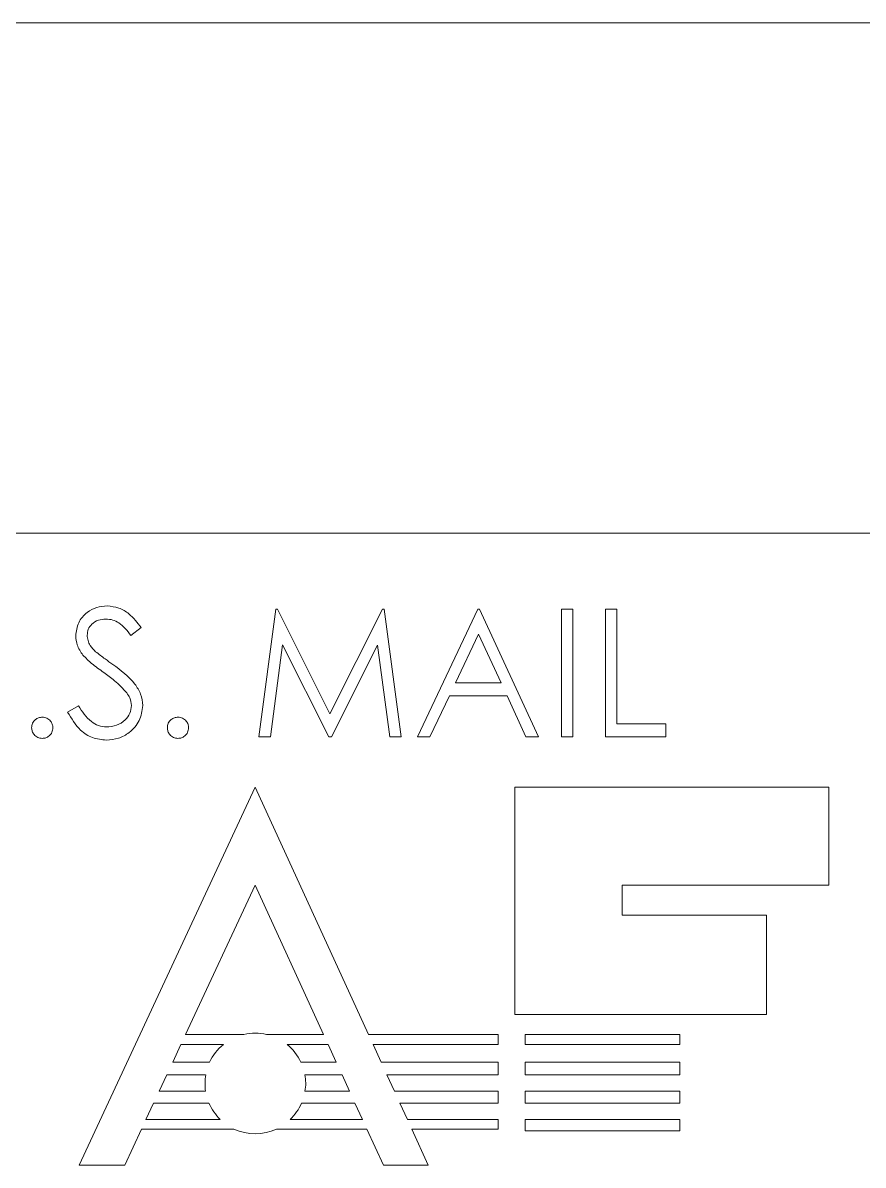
# Model space of a CAD drawing. Header units: inches. Extents: x 26 to 204, y -167 to -88.
# Drawn here: x 183.797 to 184.621, y -102.328 to -101.209 of the extents above; entities that cross this region are included whole.
import ezdxf

# ---------------------------------------------------------------- set-up
doc = ezdxf.new("R2010")
doc.units = ezdxf.units.IN
doc.header["$MEASUREMENT"] = 0
doc.layers.add('SLD-0', color=179, linetype='Continuous')

msp = doc.modelspace()

# ---------------------------------------------------------------- linework, layer by layer
at = {"layer": 'SLD-0', "color": 179, "linetype": 'Continuous', "lineweight": 15}
for p, q in [((178.0398, -101.2087), (190.0398, -101.2087)), ((185.6648, -101.7087), (182.4148, -101.7087)), ((184.0283, -101.9084), (184.0448, -101.7834)), ((184.0448, -101.7834), (184.0464, -101.7834)), ((184.0464, -101.7834), (184.098, -101.886)), ((184.098, -101.886), (184.1495, -101.7834)), ((184.1495, -101.7834), (184.1511, -101.7834)), ((184.1511, -101.7834), (184.1677, -101.9084)), ((184.1838, -101.9084), (184.243, -101.7834)), ((184.243, -101.7834), (184.2446, -101.7834)), ((184.2446, -101.7834), (184.3023, -101.9084)), ((184.3248, -101.7834), (184.336, -101.7834)), ((184.3248, -101.9084), (184.3248, -101.7834)), ((184.336, -101.7834), (184.336, -101.9084)), ((184.368, -101.7834), (184.3793, -101.7834)), ((184.368, -101.9084), (184.368, -101.7834)), ((184.3793, -101.7834), (184.3793, -101.8956)), ((183.9129, -101.8014), (183.9028, -101.8091)), ((184.2437, -101.8078), (184.2211, -101.8556)), ((184.2658, -101.8556), (184.2437, -101.8078)), ((184.0515, -101.8183), (184.0396, -101.9084)), ((184.0968, -101.9084), (184.0515, -101.8183)), ((184.1445, -101.8185), (184.0994, -101.9084)), ((184.1565, -101.9084), (184.1445, -101.8185)), ((184.2211, -101.8556), (184.2658, -101.8556)), ((184.215, -101.8684), (184.196, -101.9084)), ((184.2717, -101.8684), (184.215, -101.8684)), ((184.2901, -101.9084), (184.2717, -101.8684)), ((183.8408, -101.8843), (183.8514, -101.878)), ((184.3793, -101.8956), (184.4273, -101.8956)), ((184.4273, -101.8956), (184.4273, -101.9084)), ((184.0396, -101.9084), (184.0283, -101.9084)), ((184.0994, -101.9084), (184.0968, -101.9084)), ((184.1677, -101.9084), (184.1565, -101.9084)), ((184.196, -101.9084), (184.1838, -101.9084)), ((184.3023, -101.9084), (184.2901, -101.9084)), ((184.336, -101.9084), (184.3248, -101.9084)), ((184.4273, -101.9084), (184.368, -101.9084)), ((184.0247, -101.9577), (183.852, -102.3283)), ((184.1357, -102.2001), (184.0247, -101.9577)), ((184.2791, -101.9577), (184.2791, -102.1806)), ((184.5869, -101.9577), (184.2791, -101.9577)), ((184.5869, -102.0537), (184.5869, -101.9577)), ((184.0247, -102.0537), (183.9565, -102.2001)), ((184.0917, -102.2001), (184.0247, -102.0537)), ((184.3843, -102.0832), (184.3843, -102.0537)), ((184.3843, -102.0537), (184.5869, -102.0537)), ((184.5257, -102.0832), (184.3843, -102.0832)), ((184.5257, -102.1806), (184.5257, -102.0832)), ((184.2791, -102.1806), (184.5257, -102.1806)), ((183.9519, -102.21), (183.9438, -102.2273)), ((183.9935, -102.21), (183.9519, -102.21)), ((183.9565, -102.2001), (184.0136, -102.2001)), ((184.0358, -102.2001), (184.0917, -102.2001)), ((184.0962, -102.21), (184.0559, -102.21)), ((184.1042, -102.2273), (184.0962, -102.21)), ((184.2627, -102.2001), (184.1357, -102.2001)), ((184.1402, -102.21), (184.2627, -102.21)), ((184.1481, -102.2273), (184.1402, -102.21)), ((184.2627, -102.21), (184.2627, -102.2001)), ((184.4409, -102.2001), (184.2894, -102.2001)), ((184.2894, -102.2001), (184.2894, -102.21)), ((184.2894, -102.21), (184.4409, -102.21)), ((184.4409, -102.21), (184.4409, -102.2001)), ((183.9438, -102.2273), (183.98, -102.2273)), ((184.0694, -102.2273), (184.1042, -102.2273)), ((184.2627, -102.2273), (184.1481, -102.2273)), ((184.2627, -102.2397), (184.2627, -102.2273)), ((184.4409, -102.2273), (184.2894, -102.2273)), ((184.2894, -102.2273), (184.2894, -102.2397)), ((184.4409, -102.2397), (184.4409, -102.2273)), ((183.938, -102.2397), (183.9305, -102.2558)), ((183.9761, -102.2397), (183.938, -102.2397)), ((184.1098, -102.2397), (184.0733, -102.2397)), ((184.1172, -102.2558), (184.1098, -102.2397)), ((184.1538, -102.2397), (184.2627, -102.2397)), ((184.1611, -102.2558), (184.1538, -102.2397)), ((184.2894, -102.2397), (184.4409, -102.2397)), ((183.9305, -102.2558), (183.976, -102.2558)), ((184.0734, -102.2558), (184.1172, -102.2558)), ((184.2627, -102.2558), (184.1611, -102.2558)), ((184.2627, -102.2675), (184.2627, -102.2558)), ((184.4409, -102.2558), (184.2894, -102.2558)), ((184.2894, -102.2558), (184.2894, -102.2675)), ((184.4409, -102.2675), (184.4409, -102.2558)), ((183.9251, -102.2675), (183.9176, -102.2836)), ((183.9794, -102.2675), (183.9251, -102.2675)), ((184.1225, -102.2675), (184.07, -102.2675)), ((184.1299, -102.2836), (184.1225, -102.2675)), ((184.1665, -102.2675), (184.2627, -102.2675)), ((184.1739, -102.2836), (184.1665, -102.2675)), ((184.2894, -102.2675), (184.4409, -102.2675)), ((183.9176, -102.2836), (183.9904, -102.2836)), ((184.0589, -102.2836), (184.1299, -102.2836)), ((184.2627, -102.2836), (184.1739, -102.2836)), ((184.2627, -102.2929), (184.2627, -102.2836)), ((184.4409, -102.2836), (184.2894, -102.2836)), ((184.2894, -102.2836), (184.2894, -102.2947)), ((184.4409, -102.2947), (184.4409, -102.2836)), ((183.8968, -102.3283), (183.9133, -102.2929)), ((183.9133, -102.2929), (184.0039, -102.2929)), ((184.0455, -102.2929), (184.1341, -102.2929)), ((184.1341, -102.2929), (184.1504, -102.3283)), ((184.1781, -102.2929), (184.2627, -102.2929)), ((184.1943, -102.3283), (184.1781, -102.2929)), ((184.2894, -102.2947), (184.4409, -102.2947)), ((183.852, -102.3283), (183.8968, -102.3283)), ((184.1504, -102.3283), (184.1943, -102.3283))]:
    msp.add_line(p, q, dxfattribs=at)
for centre, radius, start, end in [((184.0247, -102.2482), 0.0493, 77.0395, 102.9605), ((184.0247, -102.2482), 0.0493, 129.2416, 155.0091), ((184.0264, -102.2468), 0.0472, 24.409, 51.3403), ((184.0314, -102.2482), 0.0559, 171.2071, 187.7727), ((184.0349, -102.2481), 0.0393, 348.671, 12.3493), ((184.027, -102.2466), 0.052, 203.7041, 225.392), ((184.0247, -102.2482), 0.0493, 314.0051, 336.8988), ((184.0247, -102.2482), 0.0493, 245.0261, 294.9739)]:
    msp.add_arc(centre, radius, start, end, dxfattribs=at)
for points, knots in [([(183.8488, -101.8094), (183.8494, -101.805), (183.8504, -101.7961), (183.859, -101.7865), (183.8692, -101.7811), (183.8761, -101.7805), (183.8796, -101.7802)], [0, 0, 0, 0, 0.27955, 0.558798, 0.779378, 1, 1, 1, 1]), ([(183.8796, -101.7802), (183.8835, -101.7806), (183.8912, -101.7814), (183.9032, -101.7887), (183.9092, -101.7966), (183.9129, -101.8014)], [0, 0, 0, 0, 0.279746, 0.559499, 1, 1, 1, 1]), ([(183.8784, -101.7931), (183.8758, -101.7932), (183.8708, -101.7936), (183.8646, -101.7975), (183.8606, -101.8029), (183.8602, -101.8069), (183.86, -101.8089)], [0, 0, 0, 0, 0.2802774, 0.5599205, 0.7799426, 1, 1, 1, 1]), ([(183.9028, -101.8091), (183.8992, -101.8045), (183.8943, -101.7982), (183.8851, -101.7936), (183.8806, -101.7932), (183.8784, -101.7931)], [0, 0, 0, 0, 0.559827, 0.77985, 1, 1, 1, 1]), ([(183.8558, -101.8284), (183.8536, -101.8252), (183.8497, -101.8194), (183.8491, -101.8125), (183.8488, -101.8094)], [0, 0, 0, 0, 0.559848, 1, 1, 1, 1]), ([(183.86, -101.8089), (183.8602, -101.8106), (183.8605, -101.8141), (183.8632, -101.8199), (183.8663, -101.8231), (183.8683, -101.825)], [0, 0, 0, 0, 0.279947, 0.559798, 1, 1, 1, 1]), ([(183.8763, -101.8454), (183.8722, -101.8426), (183.8649, -101.8374), (183.8586, -101.8312), (183.8558, -101.8284)], [0, 0, 0, 0, 0.560413, 1, 1, 1, 1]), ([(183.8683, -101.825), (183.8714, -101.8274), (183.8769, -101.8317), (183.8826, -101.8357), (183.8851, -101.8375)], [0, 0, 0, 0, 0.559917, 1, 1, 1, 1]), ([(183.8851, -101.8375), (183.8929, -101.8433), (183.9038, -101.8514), (183.9131, -101.8664), (183.9141, -101.874), (183.9145, -101.8778)], [0, 0, 0, 0, 0.560127, 0.780286, 1, 1, 1, 1]), ([(183.8988, -101.8654), (183.895, -101.8612), (183.8881, -101.8539), (183.8799, -101.848), (183.8763, -101.8454)], [0, 0, 0, 0, 0.559505, 1, 1, 1, 1]), ([(183.9033, -101.8776), (183.903, -101.8751), (183.9024, -101.8707), (183.8999, -101.867), (183.8988, -101.8654)], [0, 0, 0, 0, 0.558992, 1, 1, 1, 1]), ([(183.8788, -101.9116), (183.8742, -101.9112), (183.8649, -101.9103), (183.8507, -101.9008), (183.8446, -101.8906), (183.8408, -101.8843)], [0, 0, 0, 0, 0.279876, 0.559671, 1, 1, 1, 1]), ([(183.8514, -101.878), (183.8551, -101.8837), (183.8603, -101.8917), (183.8709, -101.898), (183.8762, -101.8985), (183.8788, -101.8988)], [0, 0, 0, 0, 0.559311, 0.779778, 1, 1, 1, 1]), ([(183.8788, -101.8988), (183.8822, -101.8985), (183.8889, -101.8978), (183.8971, -101.8928), (183.9023, -101.8856), (183.903, -101.8803), (183.9033, -101.8776)], [0, 0, 0, 0, 0.2802757, 0.5601465, 0.7801525, 1, 1, 1, 1]), ([(183.9145, -101.8778), (183.9138, -101.8829), (183.9124, -101.8932), (183.9024, -101.9041), (183.8909, -101.9107), (183.8828, -101.9113), (183.8788, -101.9116)], [0, 0, 0, 0, 0.279182, 0.559089, 0.779448, 1, 1, 1, 1]), ([(183.8055, -101.8996), (183.8057, -101.8981), (183.8061, -101.895), (183.8089, -101.8916), (183.8123, -101.8895), (183.8148, -101.8893), (183.816, -101.8892)], [0, 0, 0, 0, 0.2795987, 0.5592821, 0.7795566, 1, 1, 1, 1]), ([(183.816, -101.8892), (183.8175, -101.8894), (183.8206, -101.8897), (183.824, -101.8926), (183.8261, -101.896), (183.8263, -101.8984), (183.8264, -101.8996)], [0, 0, 0, 0, 0.279584, 0.559185, 0.77945, 1, 1, 1, 1]), ([(183.9386, -101.8996), (183.9387, -101.8981), (183.9391, -101.895), (183.9419, -101.8916), (183.9454, -101.8895), (183.9478, -101.8893), (183.949, -101.8892)], [0, 0, 0, 0, 0.279599, 0.559282, 0.779557, 1, 1, 1, 1]), ([(183.949, -101.8892), (183.9505, -101.8894), (183.9536, -101.8897), (183.957, -101.8926), (183.9591, -101.896), (183.9593, -101.8984), (183.9594, -101.8996)], [0, 0, 0, 0, 0.2795842, 0.5591854, 0.7794499, 1, 1, 1, 1]), ([(183.816, -101.91), (183.8144, -101.9098), (183.8114, -101.9095), (183.808, -101.9066), (183.8059, -101.9032), (183.8057, -101.9008), (183.8055, -101.8996)], [0, 0, 0, 0, 0.2796023, 0.5591693, 0.7796053, 1, 1, 1, 1]), ([(183.8264, -101.8996), (183.8262, -101.9012), (183.8258, -101.9042), (183.823, -101.9076), (183.8196, -101.9097), (183.8172, -101.9099), (183.816, -101.91)], [0, 0, 0, 0, 0.27945, 0.559348, 0.779661, 1, 1, 1, 1]), ([(183.949, -101.91), (183.9474, -101.9098), (183.9444, -101.9095), (183.941, -101.9066), (183.9389, -101.9032), (183.9387, -101.9008), (183.9386, -101.8996)], [0, 0, 0, 0, 0.2796024, 0.559169, 0.7796054, 1, 1, 1, 1]), ([(183.9594, -101.8996), (183.9592, -101.9012), (183.9588, -101.9042), (183.956, -101.9076), (183.9526, -101.9097), (183.9502, -101.9099), (183.949, -101.91)], [0, 0, 0, 0, 0.27945, 0.559348, 0.779661, 1, 1, 1, 1])]:
    msp.add_open_spline(points, degree=3, knots=knots, dxfattribs=at)

doc.saveas('drawing.dxf')
